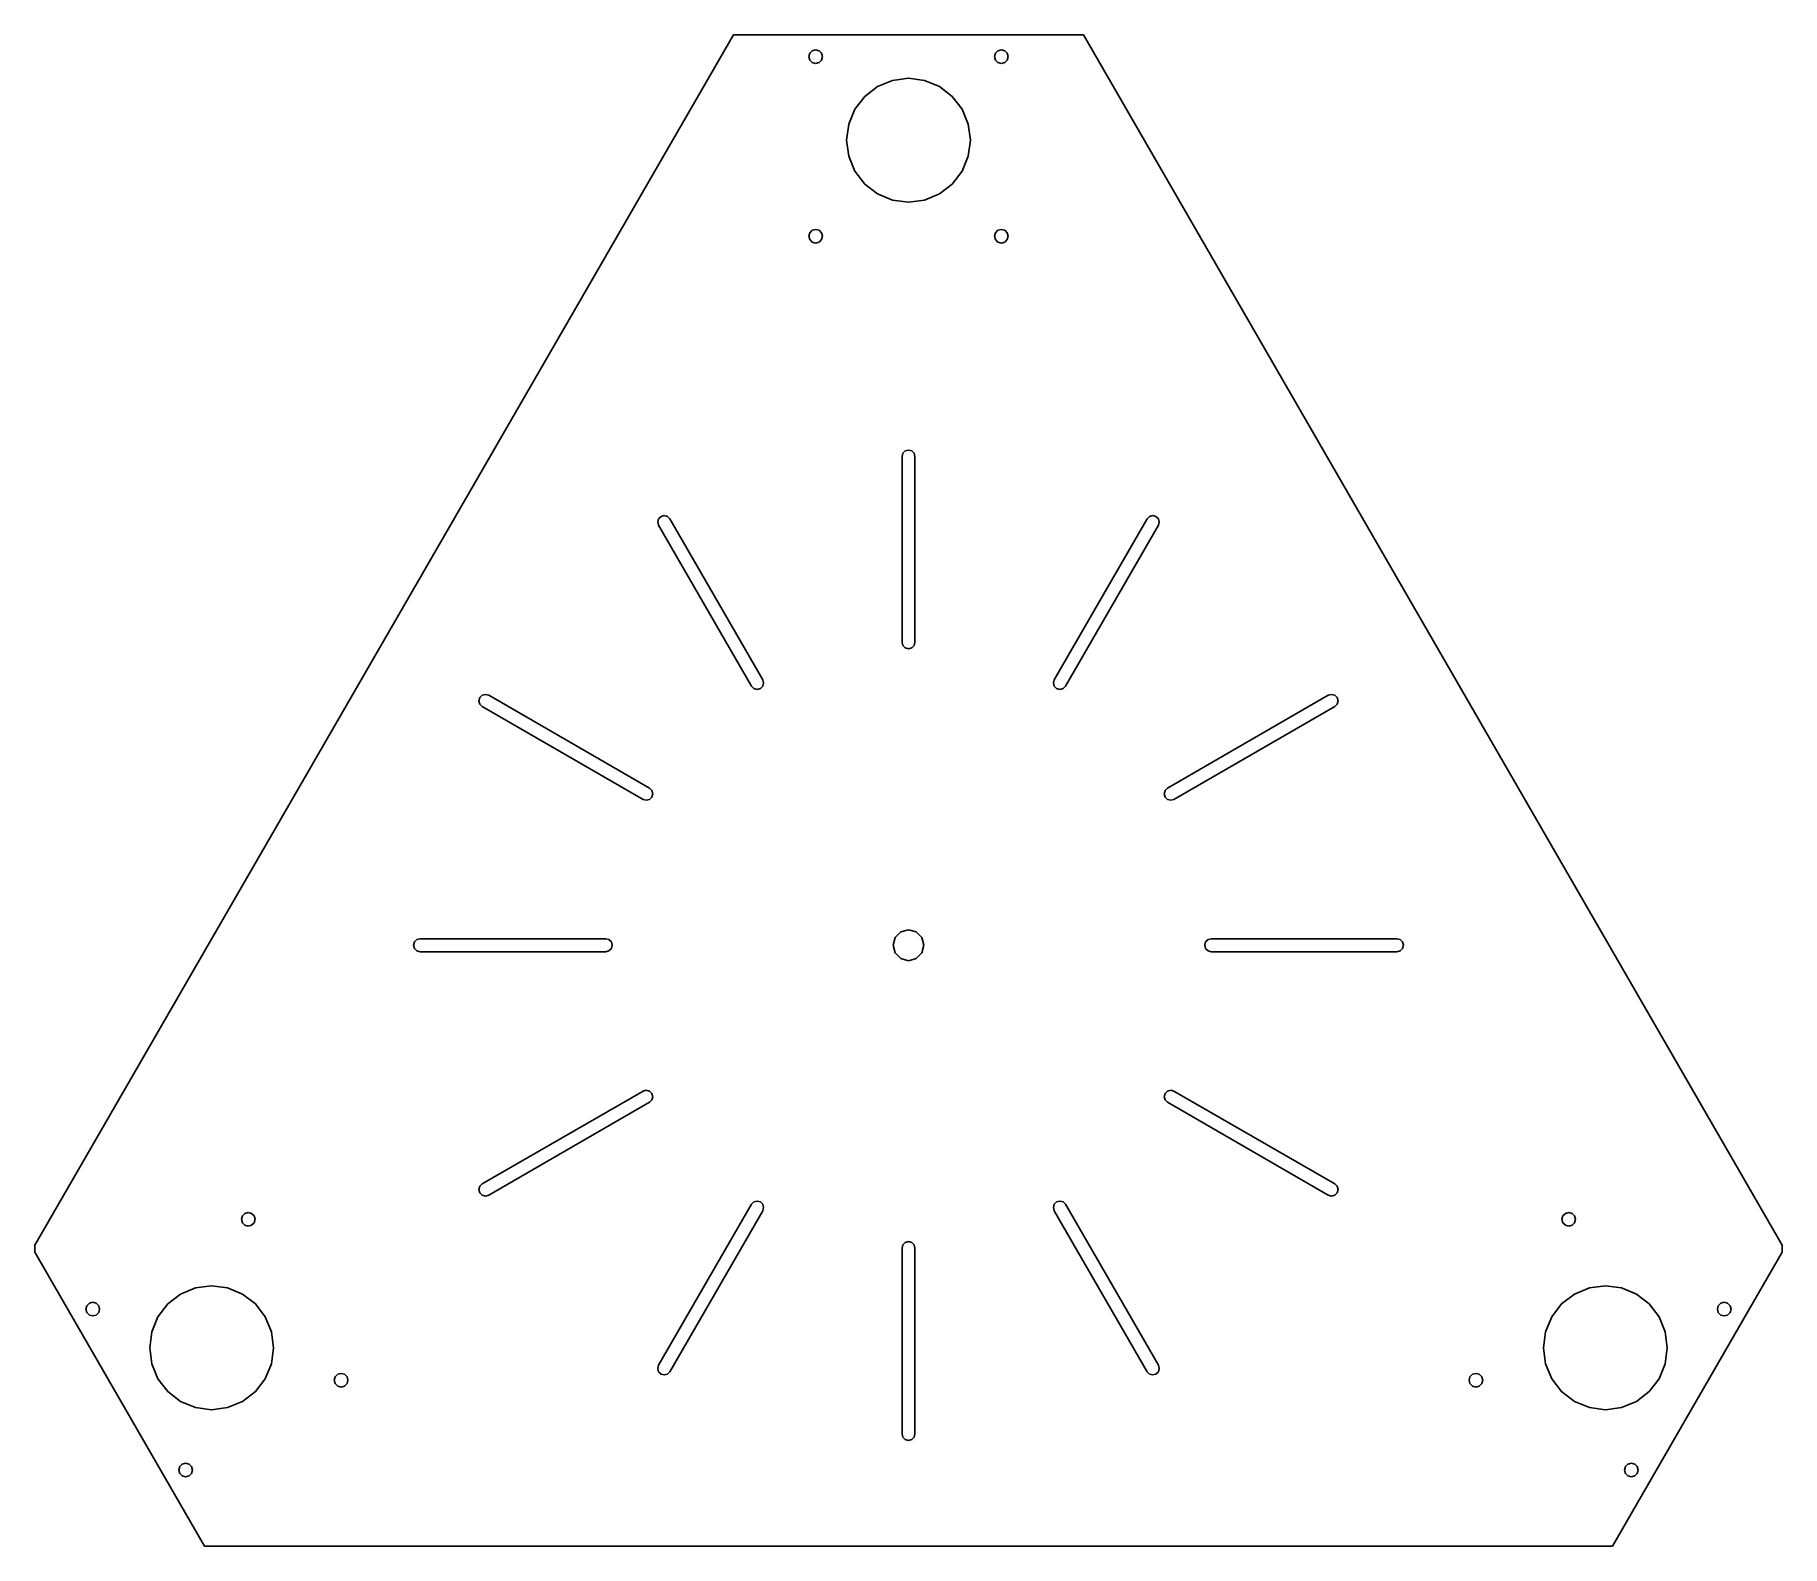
# Model space of a CAD drawing. Header units: metres. Extents: x -282 to 282, y -194 to 294.
import ezdxf

# ---------------------------------------------------------------- set-up
doc = ezdxf.new("R2010")
doc.units = ezdxf.units.M

msp = doc.modelspace()

# ---------------------------------------------------------------- linework, layer by layer
for p, q in [((-56.5803, 294), (-282.24, -96.854)), ((56.5803, 294), (-56.5803, 294)), ((282.24, -96.854), (56.5803, 294)), ((-32.2, 287), (-31.9052, 288.1)), ((-31.9052, 288.1), (-31.1, 288.905)), ((-31.1, 288.905), (-30, 289.2)), ((-30, 289.2), (-28.9, 288.905)), ((-28.9, 288.905), (-28.0947, 288.1)), ((-28.0947, 288.1), (-27.8, 287)), ((27.8, 287), (28.0947, 288.1)), ((28.0947, 288.1), (28.9, 288.905)), ((28.9, 288.905), (30, 289.2)), ((30, 289.2), (31.1, 288.905)), ((31.1, 288.905), (31.9052, 288.1)), ((31.9052, 288.1), (32.2, 287)), ((-31.9052, 285.9), (-32.2, 287)), ((-31.1, 285.095), (-31.9052, 285.9)), ((-30, 284.8), (-31.1, 285.095)), ((-28.9, 285.095), (-30, 284.8)), ((-28.0947, 285.9), (-28.9, 285.095)), ((-27.8, 287), (-28.0947, 285.9)), ((28.0947, 285.9), (27.8, 287)), ((28.9, 285.095), (28.0947, 285.9)), ((30, 284.8), (28.9, 285.095)), ((31.1, 285.095), (30, 284.8)), ((31.9052, 285.9), (31.1, 285.095)), ((32.2, 287), (31.9052, 285.9)), ((-14.1421, 274.142), (-10, 277.32)), ((-10, 277.32), (-5.17638, 279.319)), ((-5.17638, 279.319), (0, 280)), ((0, 280), (5.17638, 279.319)), ((5.17638, 279.319), (10, 277.32)), ((10, 277.32), (14.1421, 274.142)), ((-17.3205, 270), (-14.1421, 274.142)), ((14.1421, 274.142), (17.3205, 270)), ((-19.3185, 265.176), (-17.3205, 270)), ((17.3205, 270), (19.3185, 265.176)), ((-20, 260), (-19.3185, 265.176)), ((-19.3185, 254.824), (-20, 260)), ((19.3185, 265.176), (20, 260)), ((20, 260), (19.3185, 254.824)), ((-17.3205, 250), (-19.3185, 254.824)), ((19.3185, 254.824), (17.3205, 250)), ((-14.1421, 245.858), (-17.3205, 250)), ((17.3205, 250), (14.1421, 245.858)), ((-10, 242.679), (-14.1421, 245.858)), ((14.1421, 245.858), (10, 242.679)), ((-5.17638, 240.681), (-10, 242.679)), ((0, 240), (-5.17638, 240.681)), ((5.17638, 240.681), (0, 240)), ((10, 242.679), (5.17638, 240.681)), ((-32.2, 229), (-31.9052, 230.1)), ((-31.9052, 227.9), (-32.2, 229)), ((-31.9052, 230.1), (-31.1, 230.905)), ((-31.1, 227.095), (-31.9052, 227.9)), ((-31.1, 230.905), (-30, 231.2)), ((-30, 226.8), (-31.1, 227.095)), ((-30, 231.2), (-28.9, 230.905)), ((-28.9, 227.095), (-30, 226.8)), ((-28.9, 230.905), (-28.0947, 230.1)), ((-28.0947, 227.9), (-28.9, 227.095)), ((-28.0947, 230.1), (-27.8, 229)), ((-27.8, 229), (-28.0947, 227.9)), ((27.8, 229), (28.0947, 230.1)), ((28.0947, 227.9), (27.8, 229)), ((28.0947, 230.1), (28.9, 230.905)), ((28.9, 227.095), (28.0947, 227.9)), ((28.9, 230.905), (30, 231.2)), ((30, 226.8), (28.9, 227.095)), ((30, 231.2), (31.1, 230.905)), ((31.1, 227.095), (30, 226.8)), ((31.1, 230.905), (31.9052, 230.1)), ((31.9052, 227.9), (31.1, 227.095)), ((31.9052, 230.1), (32.2, 229)), ((32.2, 229), (31.9052, 227.9)), ((-2.09999, 157.826), (-1.81865, 158.876)), ((-1.81865, 158.876), (-1.04999, 159.645)), ((-1.04999, 159.645), (0, 159.926)), ((0, 159.926), (1.04999, 159.645)), ((1.04999, 159.645), (1.81865, 158.876)), ((1.81865, 158.876), (2.09999, 157.826)), ((-2.09999, 97.8261), (-2.09999, 157.826)), ((2.09999, 157.826), (2.09999, 97.8261)), ((-81.013, 136.681), (-80.7317, 137.731)), ((-80.7317, 135.631), (-81.013, 136.681)), ((-80.7317, 137.731), (-79.963, 138.5)), ((-50.7317, 83.6699), (-80.7317, 135.631)), ((-79.963, 138.5), (-78.913, 138.781)), ((-78.913, 138.781), (-77.863, 138.5)), ((-77.863, 138.5), (-77.0944, 137.731)), ((-77.0944, 137.731), (-47.0944, 85.7699)), ((47.0944, 85.7699), (77.0944, 137.731)), ((80.7317, 135.631), (50.7317, 83.6699)), ((77.0944, 137.731), (77.863, 138.5)), ((77.863, 138.5), (78.913, 138.781)), ((78.913, 138.781), (79.963, 138.5)), ((79.963, 138.5), (80.7317, 137.731)), ((80.7317, 137.731), (81.013, 136.681)), ((81.013, 136.681), (80.7317, 135.631)), ((-1.81865, 96.7761), (-2.09999, 97.8261)), ((-1.04999, 96.0074), (-1.81865, 96.7761)), ((0, 95.7261), (-1.04999, 96.0074)), ((1.04999, 96.0074), (0, 95.7261)), ((1.81865, 96.7761), (1.04999, 96.0074)), ((2.09999, 97.8261), (1.81865, 96.7761)), ((-47.0944, 85.7699), (-46.813, 84.7199)), ((-46.813, 84.7199), (-47.0944, 83.6699)), ((46.813, 84.7199), (47.0944, 85.7699)), ((47.0944, 83.6699), (46.813, 84.7199)), ((-138.781, 78.913), (-138.5, 79.963)), ((-138.5, 79.963), (-137.731, 80.7317)), ((-137.731, 80.7317), (-136.681, 81.013)), ((-136.681, 81.013), (-135.631, 80.7317)), ((-135.631, 80.7317), (-83.6699, 50.7317)), ((-49.963, 82.9012), (-50.7317, 83.6699)), ((-48.913, 82.6199), (-49.963, 82.9012)), ((-47.863, 82.9012), (-48.913, 82.6199)), ((-47.0944, 83.6699), (-47.863, 82.9012)), ((47.863, 82.9012), (47.0944, 83.6699)), ((48.913, 82.6199), (47.863, 82.9012)), ((49.963, 82.9012), (48.913, 82.6199)), ((50.7317, 83.6699), (49.963, 82.9012)), ((83.6699, 50.7317), (135.631, 80.7317)), ((135.631, 80.7317), (136.681, 81.013)), ((136.681, 81.013), (137.731, 80.7317)), ((137.731, 80.7317), (138.5, 79.963)), ((138.5, 79.963), (138.781, 78.913)), ((-138.5, 77.863), (-138.781, 78.913)), ((-137.731, 77.0944), (-138.5, 77.863)), ((-85.7699, 47.0944), (-137.731, 77.0944)), ((137.731, 77.0944), (85.7699, 47.0944)), ((138.5, 77.863), (137.731, 77.0944)), ((138.781, 78.913), (138.5, 77.863)), ((-84.7199, 46.813), (-85.7699, 47.0944)), ((-83.6699, 47.0944), (-84.7199, 46.813)), ((-83.6699, 50.7317), (-82.9012, 49.963)), ((-82.9012, 47.863), (-83.6699, 47.0944)), ((-82.9012, 49.963), (-82.6199, 48.913)), ((-82.6199, 48.913), (-82.9012, 47.863)), ((82.6199, 48.913), (82.9012, 49.963)), ((82.9012, 47.863), (82.6199, 48.913)), ((82.9012, 49.963), (83.6699, 50.7317)), ((83.6699, 47.0944), (82.9012, 47.863)), ((84.7199, 46.813), (83.6699, 47.0944)), ((85.7699, 47.0944), (84.7199, 46.813)), ((-159.926, 0), (-159.645, 1.04999)), ((-159.645, -1.04999), (-159.926, 0)), ((-159.645, 1.04999), (-158.876, 1.81865)), ((-158.876, 1.81865), (-157.826, 2.09999)), ((-157.826, 2.09999), (-97.8261, 2.09999)), ((-97.8261, 2.09999), (-96.7761, 1.81865)), ((-96.7761, 1.81865), (-96.0074, 1.04999)), ((-96.0074, 1.04999), (-95.7261, 0)), ((-95.7261, 0), (-96.0074, -1.04999)), ((-5, 0), (-4.33012, 2.5)), ((-4.33012, -2.5), (-5, 0)), ((-4.33012, 2.5), (-2.5, 4.33012)), ((-2.5, 4.33012), (0, 5)), ((0, 5), (2.5, 4.33012)), ((2.5, 4.33012), (4.33012, 2.5)), ((4.33012, 2.5), (5, 0)), ((5, 0), (4.33012, -2.5)), ((95.7261, 0), (96.0074, 1.04999)), ((96.0074, -1.04999), (95.7261, 0)), ((96.0074, 1.04999), (96.7761, 1.81865)), ((96.7761, 1.81865), (97.8261, 2.09999)), ((97.8261, 2.09999), (157.826, 2.09999)), ((157.826, 2.09999), (158.876, 1.81865)), ((158.876, 1.81865), (159.645, 1.04999)), ((159.645, 1.04999), (159.926, 0)), ((159.926, 0), (159.645, -1.04999)), ((-158.876, -1.81865), (-159.645, -1.04999)), ((-157.826, -2.09999), (-158.876, -1.81865)), ((-97.8261, -2.09999), (-157.826, -2.09999)), ((-96.7761, -1.81865), (-97.8261, -2.09999)), ((-96.0074, -1.04999), (-96.7761, -1.81865)), ((-2.5, -4.33012), (-4.33012, -2.5)), ((0, -5), (-2.5, -4.33012)), ((2.5, -4.33012), (0, -5)), ((4.33012, -2.5), (2.5, -4.33012)), ((96.7761, -1.81865), (96.0074, -1.04999)), ((97.8261, -2.09999), (96.7761, -1.81865)), ((157.826, -2.09999), (97.8261, -2.09999)), ((158.876, -1.81865), (157.826, -2.09999)), ((159.645, -1.04999), (158.876, -1.81865)), ((-137.731, -77.0944), (-85.7699, -47.0944)), ((-83.6699, -50.7317), (-135.631, -80.7317)), ((-85.7699, -47.0944), (-84.7199, -46.813)), ((-84.7199, -46.813), (-83.6699, -47.0944)), ((-83.6699, -47.0944), (-82.9012, -47.863)), ((-82.9012, -49.963), (-83.6699, -50.7317)), ((-82.9012, -47.863), (-82.6199, -48.913)), ((-82.6199, -48.913), (-82.9012, -49.963)), ((82.6199, -48.913), (82.9012, -47.863)), ((82.9012, -49.963), (82.6199, -48.913)), ((82.9012, -47.863), (83.6699, -47.0944)), ((83.6699, -50.7317), (82.9012, -49.963)), ((83.6699, -47.0944), (84.7199, -46.813)), ((135.631, -80.7317), (83.6699, -50.7317)), ((84.7199, -46.813), (85.7699, -47.0944)), ((85.7699, -47.0944), (137.731, -77.0944)), ((-138.781, -78.913), (-138.5, -77.863)), ((-138.5, -79.963), (-138.781, -78.913)), ((-138.5, -77.863), (-137.731, -77.0944)), ((137.731, -77.0944), (138.5, -77.863)), ((138.5, -77.863), (138.781, -78.913)), ((138.781, -78.913), (138.5, -79.963)), ((-137.731, -80.7317), (-138.5, -79.963)), ((-136.681, -81.013), (-137.731, -80.7317)), ((-135.631, -80.7317), (-136.681, -81.013)), ((-80.7317, -135.631), (-50.7317, -83.6699)), ((-50.7317, -83.6699), (-49.963, -82.9012)), ((-49.963, -82.9012), (-48.913, -82.6199)), ((-48.913, -82.6199), (-47.863, -82.9012)), ((-47.863, -82.9012), (-47.0944, -83.6699)), ((-47.0944, -83.6699), (-46.813, -84.7199)), ((46.813, -84.7199), (47.0944, -83.6699)), ((47.0944, -83.6699), (47.863, -82.9012)), ((47.863, -82.9012), (48.913, -82.6199)), ((48.913, -82.6199), (49.963, -82.9012)), ((49.963, -82.9012), (50.7317, -83.6699)), ((50.7317, -83.6699), (80.7317, -135.631)), ((136.681, -81.013), (135.631, -80.7317)), ((137.731, -80.7317), (136.681, -81.013)), ((138.5, -79.963), (137.731, -80.7317)), ((-215.52, -88.5192), (-215.225, -87.4192)), ((-215.225, -89.6192), (-215.52, -88.5192)), ((-215.225, -87.4192), (-214.42, -86.614)), ((-214.42, -90.4245), (-215.225, -89.6192)), ((-214.42, -86.614), (-213.32, -86.3192)), ((-213.32, -86.3192), (-212.22, -86.614)), ((-212.22, -86.614), (-211.415, -87.4192)), ((-211.415, -89.6192), (-212.22, -90.4245)), ((-211.415, -87.4192), (-211.12, -88.5192)), ((-211.12, -88.5192), (-211.415, -89.6192)), ((-47.0944, -85.7699), (-77.0944, -137.731)), ((-46.813, -84.7199), (-47.0944, -85.7699)), ((47.0944, -85.7699), (46.813, -84.7199)), ((77.0944, -137.731), (47.0944, -85.7699)), ((211.12, -88.5192), (211.415, -87.4192)), ((211.415, -89.6192), (211.12, -88.5192)), ((211.415, -87.4192), (212.22, -86.614)), ((212.22, -90.4245), (211.415, -89.6192)), ((212.22, -86.614), (213.32, -86.3192)), ((213.32, -86.3192), (214.42, -86.614)), ((214.42, -86.614), (215.225, -87.4192)), ((215.225, -89.6192), (214.42, -90.4245)), ((215.225, -87.4192), (215.52, -88.5192)), ((215.52, -88.5192), (215.225, -89.6192)), ((-213.32, -90.7192), (-214.42, -90.4245)), ((-212.22, -90.4245), (-213.32, -90.7192)), ((-1.04999, -96.0074), (0, -95.7261)), ((0, -95.7261), (1.04999, -96.0074)), ((213.32, -90.7192), (212.22, -90.4245)), ((214.42, -90.4245), (213.32, -90.7192)), ((-282.24, -96.854), (-282.24, -99.146)), ((-282.24, -99.146), (-227.453, -194.04)), ((-2.09999, -97.8261), (-1.81865, -96.7761)), ((-2.09999, -157.826), (-2.09999, -97.8261)), ((-1.81865, -96.7761), (-1.04999, -96.0074)), ((1.04999, -96.0074), (1.81865, -96.7761)), ((1.81865, -96.7761), (2.09999, -97.8261)), ((2.09999, -97.8261), (2.09999, -157.826)), ((227.453, -194.04), (282.24, -99.146)), ((282.24, -99.146), (282.24, -96.854)), ((-239.309, -115.858), (-235.167, -112.679)), ((-235.167, -112.679), (-230.343, -110.681)), ((-230.343, -110.681), (-225.167, -110)), ((-225.167, -110), (-219.99, -110.681)), ((-219.99, -110.681), (-215.167, -112.679)), ((-215.167, -112.679), (-211.024, -115.858)), ((211.024, -115.858), (215.167, -112.679)), ((215.167, -112.679), (219.99, -110.681)), ((219.99, -110.681), (225.167, -110)), ((225.167, -110), (230.343, -110.681)), ((230.343, -110.681), (235.167, -112.679)), ((235.167, -112.679), (239.309, -115.858)), ((-265.749, -117.519), (-265.455, -116.419)), ((-265.455, -118.619), (-265.749, -117.519)), ((-265.455, -116.419), (-264.649, -115.614)), ((-264.649, -115.614), (-263.549, -115.319)), ((-263.549, -115.319), (-262.449, -115.614)), ((-262.449, -115.614), (-261.644, -116.419)), ((-261.644, -116.419), (-261.349, -117.519)), ((-261.349, -117.519), (-261.644, -118.619)), ((-242.487, -120), (-239.309, -115.858)), ((-211.024, -115.858), (-207.846, -120)), ((207.846, -120), (211.024, -115.858)), ((239.309, -115.858), (242.487, -120)), ((261.349, -117.519), (261.644, -116.419)), ((261.644, -118.619), (261.349, -117.519)), ((261.644, -116.419), (262.449, -115.614)), ((262.449, -115.614), (263.549, -115.319)), ((263.549, -115.319), (264.649, -115.614)), ((264.649, -115.614), (265.455, -116.419)), ((265.455, -116.419), (265.749, -117.519)), ((265.749, -117.519), (265.455, -118.619)), ((-264.649, -119.424), (-265.455, -118.619)), ((-263.549, -119.719), (-264.649, -119.424)), ((-262.449, -119.424), (-263.549, -119.719)), ((-261.644, -118.619), (-262.449, -119.424)), ((-244.485, -124.824), (-242.487, -120)), ((-207.846, -120), (-205.848, -124.824)), ((205.848, -124.824), (207.846, -120)), ((242.487, -120), (244.485, -124.824)), ((262.449, -119.424), (261.644, -118.619)), ((263.549, -119.719), (262.449, -119.424)), ((264.649, -119.424), (263.549, -119.719)), ((265.455, -118.619), (264.649, -119.424)), ((-245.167, -130), (-244.485, -124.824)), ((-205.848, -124.824), (-205.167, -130)), ((205.167, -130), (205.848, -124.824)), ((244.485, -124.824), (245.167, -130)), ((-244.485, -135.176), (-245.167, -130)), ((-242.487, -140), (-244.485, -135.176)), ((-205.848, -135.176), (-207.846, -140)), ((-205.167, -130), (-205.848, -135.176)), ((205.848, -135.176), (205.167, -130)), ((207.846, -140), (205.848, -135.176)), ((244.485, -135.176), (242.487, -140)), ((245.167, -130), (244.485, -135.176)), ((-239.309, -144.142), (-242.487, -140)), ((-207.846, -140), (-211.024, -144.142)), ((-185.52, -140.481), (-185.225, -139.381)), ((-185.225, -141.581), (-185.52, -140.481)), ((-185.225, -139.381), (-184.42, -138.576)), ((-184.42, -138.576), (-183.32, -138.281)), ((-183.32, -138.281), (-182.22, -138.576)), ((-182.22, -138.576), (-181.415, -139.381)), ((-181.415, -139.381), (-181.12, -140.481)), ((-181.12, -140.481), (-181.415, -141.581)), ((-81.013, -136.681), (-80.7317, -135.631)), ((-80.7317, -137.731), (-81.013, -136.681)), ((-79.963, -138.5), (-80.7317, -137.731)), ((-78.913, -138.781), (-79.963, -138.5)), ((-77.863, -138.5), (-78.913, -138.781)), ((-77.0944, -137.731), (-77.863, -138.5)), ((77.863, -138.5), (77.0944, -137.731)), ((78.913, -138.781), (77.863, -138.5)), ((79.963, -138.5), (78.913, -138.781)), ((80.7317, -137.731), (79.963, -138.5)), ((80.7317, -135.631), (81.013, -136.681)), ((81.013, -136.681), (80.7317, -137.731)), ((181.12, -140.481), (181.415, -139.381)), ((181.415, -141.581), (181.12, -140.481)), ((181.415, -139.381), (182.22, -138.576)), ((182.22, -138.576), (183.32, -138.281)), ((183.32, -138.281), (184.42, -138.576)), ((184.42, -138.576), (185.225, -139.381)), ((185.225, -139.381), (185.52, -140.481)), ((185.52, -140.481), (185.225, -141.581)), ((211.024, -144.142), (207.846, -140)), ((242.487, -140), (239.309, -144.142)), ((-235.167, -147.32), (-239.309, -144.142)), ((-211.024, -144.142), (-215.167, -147.32)), ((-184.42, -142.386), (-185.225, -141.581)), ((-183.32, -142.681), (-184.42, -142.386)), ((-182.22, -142.386), (-183.32, -142.681)), ((-181.415, -141.581), (-182.22, -142.386)), ((182.22, -142.386), (181.415, -141.581)), ((183.32, -142.681), (182.22, -142.386)), ((184.42, -142.386), (183.32, -142.681)), ((185.225, -141.581), (184.42, -142.386)), ((215.167, -147.32), (211.024, -144.142)), ((239.309, -144.142), (235.167, -147.32)), ((-230.343, -149.319), (-235.167, -147.32)), ((-225.167, -150), (-230.343, -149.319)), ((-219.99, -149.319), (-225.167, -150)), ((-215.167, -147.32), (-219.99, -149.319)), ((219.99, -149.319), (215.167, -147.32)), ((225.167, -150), (219.99, -149.319)), ((230.343, -149.319), (225.167, -150)), ((235.167, -147.32), (230.343, -149.319)), ((-1.81865, -158.876), (-2.09999, -157.826)), ((2.09999, -157.826), (1.81865, -158.876)), ((-1.04999, -159.645), (-1.81865, -158.876)), ((0, -159.926), (-1.04999, -159.645)), ((1.04999, -159.645), (0, -159.926)), ((1.81865, -158.876), (1.04999, -159.645)), ((-235.749, -169.481), (-235.455, -168.381)), ((-235.455, -168.381), (-234.649, -167.576)), ((-234.649, -167.576), (-233.549, -167.281)), ((-233.549, -167.281), (-232.449, -167.576)), ((-232.449, -167.576), (-231.644, -168.381)), ((-231.644, -168.381), (-231.349, -169.481)), ((231.349, -169.481), (231.644, -168.381)), ((231.644, -168.381), (232.449, -167.576)), ((232.449, -167.576), (233.549, -167.281)), ((233.549, -167.281), (234.649, -167.576)), ((234.649, -167.576), (235.455, -168.381)), ((235.455, -168.381), (235.749, -169.481)), ((-235.455, -170.581), (-235.749, -169.481)), ((-234.649, -171.386), (-235.455, -170.581)), ((-233.549, -171.681), (-234.649, -171.386)), ((-232.449, -171.386), (-233.549, -171.681)), ((-231.644, -170.581), (-232.449, -171.386)), ((-231.349, -169.481), (-231.644, -170.581)), ((231.644, -170.581), (231.349, -169.481)), ((232.449, -171.386), (231.644, -170.581)), ((233.549, -171.681), (232.449, -171.386)), ((234.649, -171.386), (233.549, -171.681)), ((235.455, -170.581), (234.649, -171.386)), ((235.749, -169.481), (235.455, -170.581)), ((-227.453, -194.04), (227.453, -194.04))]:
    msp.add_line(p, q)

doc.saveas('drawing.dxf')
